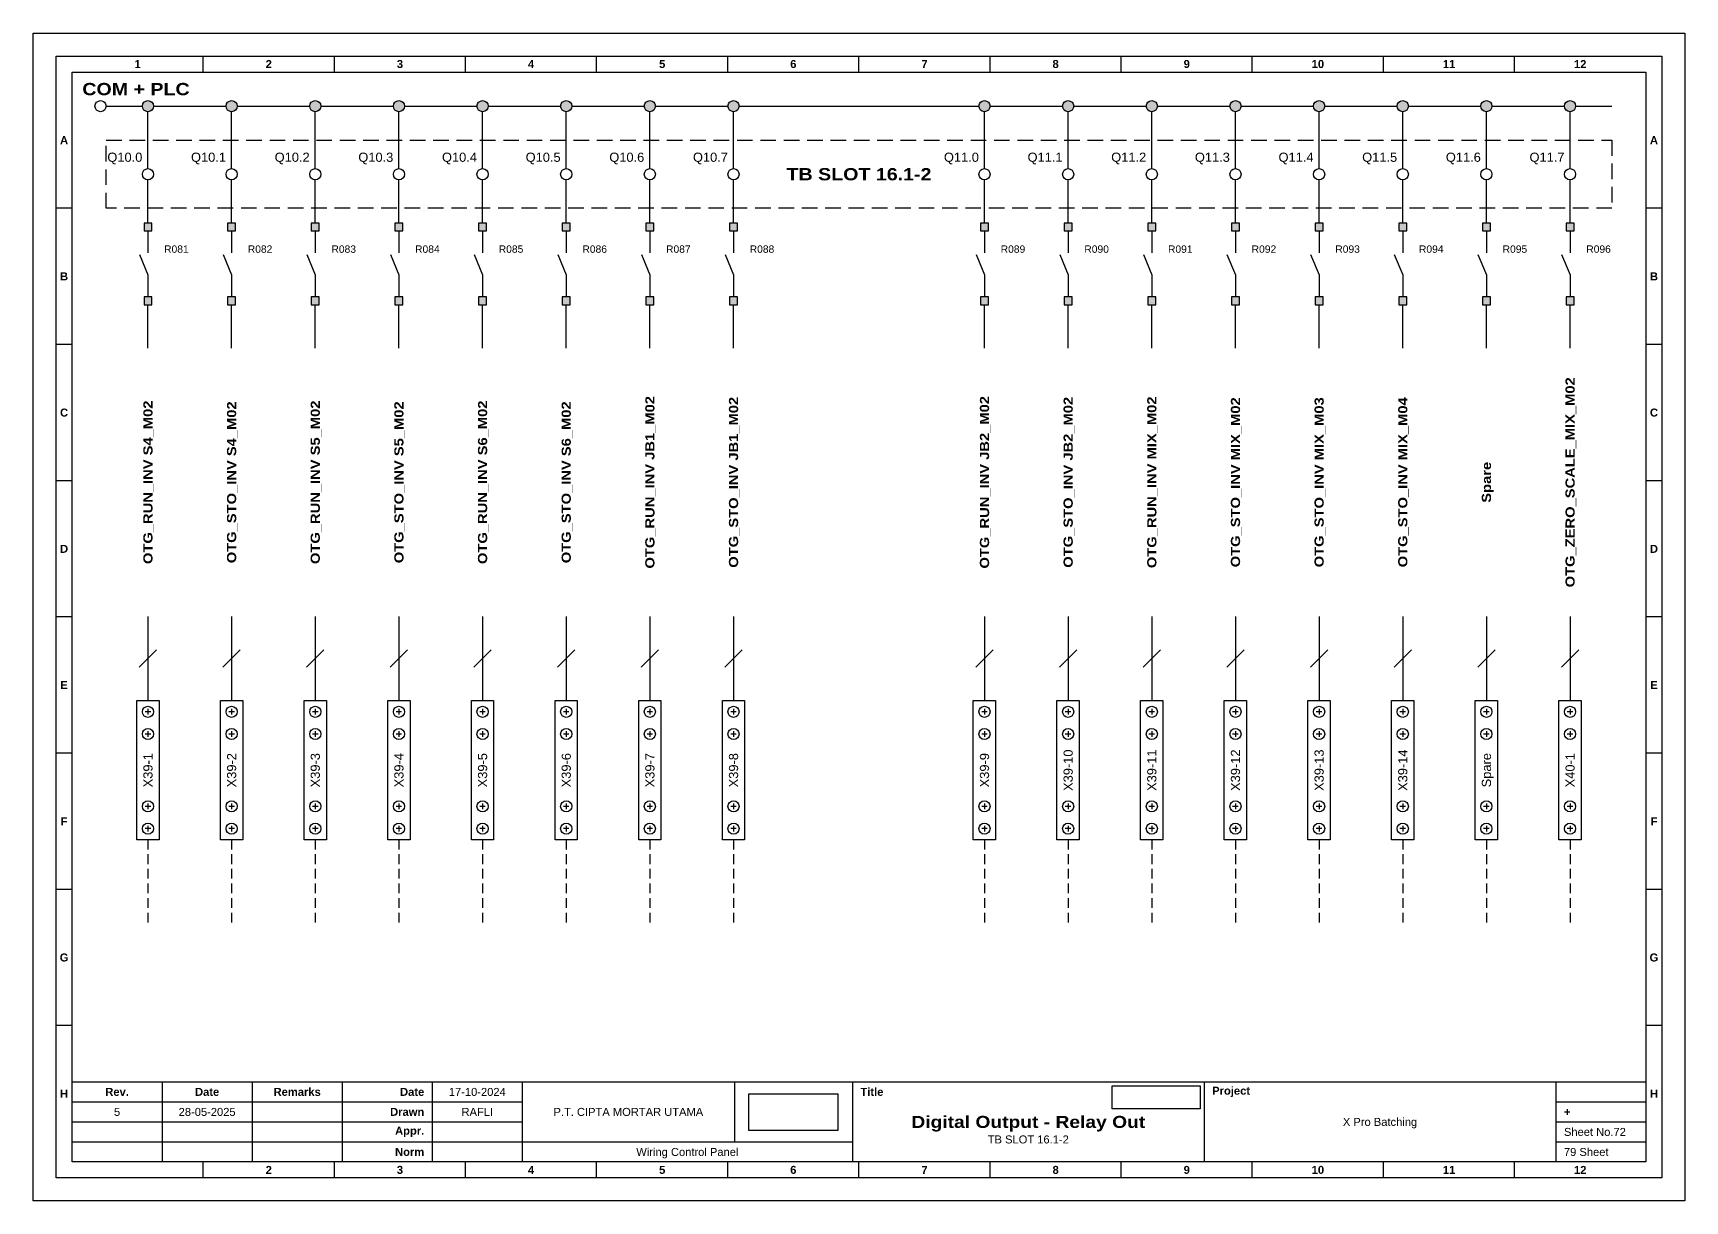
# Model space of a CAD drawing. Header units: millimetres. Extents: x 1512 to 2711, y 1342 to 1994.
# Drawn here: x 2131.7 to 2401.1, y 1572.7 to 1763.1 of the extents above; entities that cross this region are included whole.
import ezdxf
from ezdxf.enums import TextEntityAlignment as Align

# ---------------------------------------------------------------- set-up
doc = ezdxf.new("R2010")
doc.units = ezdxf.units.MM
doc.linetypes.add('HIDDEN', pattern=[9.525, 6.35, -3.175])
doc.styles.add('Bold', font='ariblk.ttf', dxfattribs={"height": 25.4})
doc.styles.get("Standard").update_dxf_attribs({"font": 'arial.ttf'})
picture_1 = doc.add_image_def('image1.png', size_in_pixel=(2048, 847))
picture_2 = doc.add_image_def('image2.png', size_in_pixel=(2092, 542))

# ---------------------------------------------------------------- blocks, each defined once
blk = doc.blocks.new('KOP MU PROJECT')
at = {"color": 6, "ltscale": 50}
for p, q in [((27.74, 184.05), (27.74, 186.66)), ((49.13, 184.05), (49.13, 186.66)), ((70.51, 184.05), (70.51, 186.66)), ((91.89, 184.05), (91.89, 186.66)), ((113.27, 184.05), (113.27, 186.66)), ((134.66, 184.05), (134.66, 186.66)), ((156.04, 184.05), (156.04, 186.66)), ((177.42, 184.05), (177.42, 186.66)), ((198.8, 184.05), (198.8, 186.66)), ((220.19, 184.05), (220.19, 186.66)), ((241.57, 184.05), (241.57, 186.66)), ((6.36, 161.84), (3.75, 161.84)), ((265.59, 161.84), (262.98, 161.84)), ((6.36, 139.63), (3.75, 139.63)), ((265.59, 139.63), (262.98, 139.63)), ((6.36, 117.42), (3.75, 117.42)), ((265.59, 117.42), (262.98, 117.42)), ((6.36, 95.22), (3.75, 95.22)), ((265.59, 95.22), (262.98, 95.22)), ((6.36, 73.01), (3.75, 73.01)), ((265.59, 73.01), (262.98, 73.01)), ((6.36, 50.8), (3.75, 50.8)), ((265.59, 50.8), (262.98, 50.8)), ((6.36, 28.59), (3.75, 28.59)), ((265.59, 28.59), (262.98, 28.59)), ((27.74, 3.75), (27.74, 6.36)), ((49.13, 3.75), (49.13, 6.36)), ((70.51, 3.75), (70.51, 6.36)), ((91.89, 3.75), (91.89, 6.36)), ((113.27, 3.75), (113.27, 6.36)), ((134.66, 3.75), (134.66, 6.36)), ((156.04, 3.75), (156.04, 6.36)), ((177.42, 3.75), (177.42, 6.36)), ((198.8, 3.75), (198.8, 6.36)), ((220.19, 3.75), (220.19, 6.36)), ((241.57, 3.75), (241.57, 6.36))]:
    blk.add_line(p, q, dxfattribs=at)
at = {"ltscale": 50}
for p, q in [((6.36, 19.41), (262.98, 19.41)), ((21.04, 19.41), (21.04, 6.36)), ((35.72, 19.41), (35.72, 6.36)), ((50.41, 19.41), (50.41, 6.36)), ((65.09, 19.41), (65.09, 6.36)), ((79.77, 19.41), (79.77, 6.36)), ((114.35, 19.41), (114.35, 9.62)), ((133.6, 19.41), (133.6, 6.36)), ((190.95, 19.41), (190.95, 6.36)), ((248.3, 19.41), (248.3, 6.36)), ((6.36, 16.15), (79.77, 16.15)), ((248.3, 16.15), (262.98, 16.15)), ((6.36, 12.89), (79.77, 12.89)), ((248.3, 12.89), (262.98, 12.89)), ((6.36, 9.62), (133.6, 9.62)), ((248.3, 9.62), (262.98, 9.62))]:
    blk.add_line(p, q, dxfattribs=at)
at = {"color": 1, "ltscale": 50}
blk.add_lwpolyline([(269.34, 0), (0, 0), (0, 190.41), (269.34, 190.41)], close=True, dxfattribs=at)
at = {"color": 6, "ltscale": 50}
for points in [[(265.59, 3.75), (3.75, 3.75), (3.75, 186.66), (265.59, 186.66)], [(262.98, 6.36), (6.36, 6.36), (6.36, 184.05), (262.98, 184.05)]]:
    blk.add_lwpolyline(points, close=True, dxfattribs=at)
at = {"ltscale": 50, "char_height": 1.305, "attachment_point": 4}
for s, width, heights, insert in [('\\pxqc;{\\fArial|b1|i0|c0|p34;1}', 21.3825, [2.51], (6.36, 185.36)), ('\\pxqc;{\\fArial|b1|i0|c0|p34;2}', 21.3825, [2.51], (27.74, 185.36)), ('\\pxqc;{\\fArial|b1|i0|c0|p34;3}', 21.3825, [2.51], (49.13, 185.36)), ('\\pxqc;{\\fArial|b1|i0|c0|p34;4}', 21.3825, [2.51], (70.51, 185.36)), ('\\pxqc;{\\fArial|b1|i0|c0|p34;5}', 21.3825, [2.51], (91.89, 185.36)), ('\\pxqc;{\\fArial|b1|i0|c0|p34;6}', 21.3825, [2.51], (113.27, 185.36)), ('\\pxqc;{\\fArial|b1|i0|c0|p34;7}', 21.3825, [2.51], (134.66, 185.36)), ('\\pxqc;{\\fArial|b1|i0|c0|p34;8}', 21.3825, [2.51], (156.04, 185.36)), ('\\pxqc;{\\fArial|b1|i0|c0|p34;9}', 21.3825, [2.51], (177.42, 185.36)), ('\\pxqc;{\\fArial|b1|i0|c0|p34;10}', 21.3825, [2.51], (198.8, 185.36)), ('\\pxqc;{\\fArial|b1|i0|c0|p34;11}', 21.3825, [2.51], (220.19, 185.36)), ('\\pxqc;{\\fArial|b1|i0|c0|p34;12}', 21.3825, [2.51], (241.57, 185.36)), ('\\pxqc;{\\fArial|b1|i0|c0|p34;A}', 2.61, [2.51], (3.75, 172.95)), ('\\pxqc;{\\fArial|b1|i0|c0|p34;A}', 2.61, [2.51], (262.98, 172.95)), ('\\pxqc;{\\fArial|b1|i0|c0|p34;B}', 2.61, [2.51], (3.75, 150.74)), ('\\pxqc;{\\fArial|b1|i0|c0|p34;B}', 2.61, [2.51], (262.98, 150.74)), ('\\pxqc;{\\fArial|b1|i0|c0|p34;C}', 2.61, [2.51], (3.75, 128.53)), ('\\pxqc;{\\fArial|b1|i0|c0|p34;C}', 2.61, [2.51], (262.98, 128.53)), ('\\pxqc;{\\fArial|b1|i0|c0|p34;D}', 2.61, [2.51], (3.75, 106.32)), ('\\pxqc;{\\fArial|b1|i0|c0|p34;D}', 2.61, [2.51], (262.98, 106.32)), ('\\pxqc;{\\fArial|b1|i0|c0|p34;E}', 2.61, [2.51], (3.75, 84.11)), ('\\pxqc;{\\fArial|b1|i0|c0|p34;E}', 2.61, [2.51], (262.98, 84.11)), ('\\pxqc;{\\fArial|b1|i0|c0|p34;F}', 2.61, [2.51], (3.75, 61.9)), ('\\pxqc;{\\fArial|b1|i0|c0|p34;F}', 2.61, [2.51], (262.98, 61.9)), ('\\pxqc;{\\fArial|b1|i0|c0|p34;G}', 2.61, [2.51], (3.75, 39.69)), ('\\pxqc;{\\fArial|b1|i0|c0|p34;G}', 2.61, [2.51], (262.98, 39.69)), ('\\pxqc;{\\fArial|b1|i0|c0|p34;H}', 2.61, [2.51], (3.75, 17.47)), ('\\pxqc;{\\fArial|b1|i0|c0|p34;Rev.}', 14.6811, [2.88], (6.36, 17.78)), ('\\pxqc;{\\fArial|b1|i0|c0|p34;Date}', 14.6811, [2.88], (21.04, 17.78)), ('\\pxqc;{\\fArial|b1|i0|c0|p34;Remarks}', 14.6811, [2.88], (35.72, 17.78)), ('\\pxqr;{\\fArial|b1|i0|c0|p34;Date}', 13.3761, [2.88], (50.41, 17.78)), ('\\pxql;{\\fArial|b1|i0|c0|p34;Title}', 50.2419, [2.88], (134.9, 17.78)), ('\\pxql;{\\fArial|b1|i0|c0|p34;Project}', 50.2419, [2.88], (192.25, 17.78)), ('\\pxqc;{\\fArial|b1|i0|c0|p34;H}', 2.61, [2.51], (262.98, 17.47)), ('\\pxqr;{\\fArial|b1|i0|c0|p34;Drawn}', 13.3761, [2.88], (50.41, 14.52)), ('\\pxql;{\\fArial|b1|i0|c0|p34;+}', 14.6811, [2.88], (249.61, 14.52)), ('\\pxqr;{\\fArial|b1|i0|c0|p34;Appr.}', 13.3761, [2.88], (50.41, 11.26)), ('\\pxqr;{\\fArial|b1|i0|c0|p34;Norm}', 13.3761, [2.88], (50.41, 7.99)), ('\\pxqc;{\\fArial|b1|i0|c0|p34;2}', 21.3825, [2.51], (27.74, 5.06)), ('\\pxqc;{\\fArial|b1|i0|c0|p34;3}', 21.3825, [2.51], (49.13, 5.06)), ('\\pxqc;{\\fArial|b1|i0|c0|p34;4}', 21.3825, [2.51], (70.51, 5.06)), ('\\pxqc;{\\fArial|b1|i0|c0|p34;5}', 21.3825, [2.51], (91.89, 5.06)), ('\\pxqc;{\\fArial|b1|i0|c0|p34;6}', 21.3825, [2.51], (113.27, 5.06)), ('\\pxqc;{\\fArial|b1|i0|c0|p34;7}', 21.3825, [2.51], (134.66, 5.06)), ('\\pxqc;{\\fArial|b1|i0|c0|p34;8}', 21.3825, [2.51], (156.04, 5.06)), ('\\pxqc;{\\fArial|b1|i0|c0|p34;9}', 21.3825, [2.51], (177.42, 5.06)), ('\\pxqc;{\\fArial|b1|i0|c0|p34;10}', 21.3825, [2.51], (198.8, 5.06)), ('\\pxqc;{\\fArial|b1|i0|c0|p34;11}', 21.3825, [2.51], (220.19, 5.06)), ('\\pxqc;{\\fArial|b1|i0|c0|p34;12}', 21.3825, [2.51], (241.57, 5.06))]:
    blk.add_mtext_dynamic_manual_height_columns(s, width=width, gutter_width=0.0326, heights=heights, dxfattribs=dict(at, insert=insert))
at = {"ltscale": 50}
for tag, p in [('DATECREATED', (72.43, 17.78)), ('REV', (13.7, 14.52)), ('REVDATE', (28.38, 14.52)), ('REMARKS', (43.06, 14.52)), ('DRAWN', (72.43, 14.52)), ('COMPANY', (97.06, 14.52)), ('PROJECT', (219.62, 12.89)), ('APPR', (72.43, 11.26)), ('NORM', (72.43, 7.99)), ('DRAWINGCATEGORY', (106.68, 7.99)), ('DESCRIPTION', (162.27, 10.03))]:
    blk.add_attdef(tag, text='', height=1.3, dxfattribs=at).set_placement(p, align=Align.MIDDLE_CENTER)
at = {"ltscale": 50, "style": 'Bold'}
blk.add_attdef('TITLE', text='', height=1.96, dxfattribs=at).set_placement((162.27, 12.89), align=Align.MIDDLE_CENTER)
at = {"ltscale": 50}
for tag, p in [('SHEETNUMBER', (249.61, 11.26)), ('TOTALSHEET', (249.61, 7.99))]:
    blk.add_attdef(tag, text='', height=1.3, dxfattribs=at).set_placement(p, align=Align.MIDDLE_LEFT)
image = blk.add_image(picture_1, insert=(116.72, 11.48), size_in_units=(14.5, 6), dxfattribs=at)
image.dxf.flags = 15
image = blk.add_image(picture_2, insert=(175.94, 15.04), size_in_units=(14.36, 3.72), dxfattribs=at)
image.dxf.flags = 15

msp = doc.modelspace()

# ---------------------------------------------------------------- hatches: boundary and pattern name
at = {"true_color": 0x105689}
h = msp.add_hatch(color=146, dxfattribs=at)
h.dxf.hatch_style = 1
h.paths.add_polyline_path([(2383.22, 1751.15, 1), (2381.41, 1751.15, 1)])
h.paths.add_polyline_path([(2369.58, 1751.15, 1), (2367.77, 1751.15, 1)])
h.paths.add_polyline_path([(2355.94, 1751.15, 1), (2354.13, 1751.15, 1)])
h.paths.add_polyline_path([(2342.3, 1751.15, 1), (2340.49, 1751.15, 1)])
h.paths.add_polyline_path([(2328.66, 1751.15, 1), (2326.85, 1751.15, 1)])
h.paths.add_polyline_path([(2315.02, 1751.15, 1), (2313.21, 1751.15, 1)])
h.paths.add_polyline_path([(2301.38, 1751.15, 1), (2299.57, 1751.15, 1)])
h.paths.add_polyline_path([(2287.74, 1751.15, 1), (2285.93, 1751.15, 1)])
h.paths.add_polyline_path([(2246.83, 1751.15, 1), (2245.01, 1751.15, 1)])
h.paths.add_polyline_path([(2233.19, 1751.15, 1), (2231.37, 1751.15, 1)])
h.paths.add_polyline_path([(2219.55, 1751.15, 1), (2217.73, 1751.15, 1)])
h.paths.add_polyline_path([(2205.91, 1751.15, 1), (2204.09, 1751.15, 1)])
h.paths.add_polyline_path([(2192.27, 1751.15, 1), (2190.45, 1751.15, 1)])
h.paths.add_polyline_path([(2178.63, 1751.15, 1), (2176.81, 1751.15, 1)])
h.paths.add_polyline_path([(2164.99, 1751.15, 1), (2163.17, 1751.15, 1)])
h.paths.add_polyline_path([(2151.35, 1751.15, 1), (2149.53, 1751.15, 1)])
h = msp.add_hatch(color=256)
h.dxf.hatch_style = 1
h.paths.add_polyline_path([(2149.8, 1732.09), (2149.8, 1730.81), (2151.08, 1730.81), (2151.08, 1732.09)])
h.paths.add_polyline_path([(2149.8, 1718.76), (2151.08, 1718.76), (2151.08, 1720.04), (2149.8, 1720.04)])
h = msp.add_hatch(color=256)
h.dxf.hatch_style = 1
h.paths.add_polyline_path([(2163.44, 1732.09), (2163.44, 1730.81), (2164.72, 1730.81), (2164.72, 1732.09)])
h.paths.add_polyline_path([(2163.44, 1718.76), (2164.72, 1718.76), (2164.72, 1720.04), (2163.44, 1720.04)])
h = msp.add_hatch(color=256)
h.dxf.hatch_style = 1
h.paths.add_polyline_path([(2177.08, 1732.09), (2177.08, 1730.81), (2178.36, 1730.81), (2178.36, 1732.09)])
h.paths.add_polyline_path([(2177.08, 1718.76), (2178.36, 1718.76), (2178.36, 1720.04), (2177.08, 1720.04)])
h = msp.add_hatch(color=256)
h.dxf.hatch_style = 1
h.paths.add_polyline_path([(2190.72, 1732.09), (2190.72, 1730.81), (2192, 1730.81), (2192, 1732.09)])
h.paths.add_polyline_path([(2190.72, 1718.76), (2192, 1718.76), (2192, 1720.04), (2190.72, 1720.04)])
h = msp.add_hatch(color=256)
h.dxf.hatch_style = 1
h.paths.add_polyline_path([(2204.36, 1732.09), (2204.36, 1730.81), (2205.64, 1730.81), (2205.64, 1732.09)])
h.paths.add_polyline_path([(2204.36, 1718.76), (2205.64, 1718.76), (2205.64, 1720.04), (2204.36, 1720.04)])
h = msp.add_hatch(color=256)
h.dxf.hatch_style = 1
h.paths.add_polyline_path([(2218, 1732.09), (2218, 1730.81), (2219.28, 1730.81), (2219.28, 1732.09)])
h.paths.add_polyline_path([(2218, 1718.76), (2219.28, 1718.76), (2219.28, 1720.04), (2218, 1720.04)])
h = msp.add_hatch(color=256)
h.dxf.hatch_style = 1
h.paths.add_polyline_path([(2231.64, 1732.09), (2231.64, 1730.81), (2232.92, 1730.81), (2232.92, 1732.09)])
h.paths.add_polyline_path([(2231.64, 1718.76), (2232.92, 1718.76), (2232.92, 1720.04), (2231.64, 1720.04)])
h = msp.add_hatch(color=256)
h.dxf.hatch_style = 1
h.paths.add_polyline_path([(2245.28, 1732.09), (2245.28, 1730.81), (2246.56, 1730.81), (2246.56, 1732.09)])
h.paths.add_polyline_path([(2245.28, 1718.76), (2246.56, 1718.76), (2246.56, 1720.04), (2245.28, 1720.04)])
h = msp.add_hatch(color=256)
h.dxf.hatch_style = 1
h.paths.add_polyline_path([(2286.2, 1732.09), (2286.2, 1730.81), (2287.48, 1730.81), (2287.48, 1732.09)])
h.paths.add_polyline_path([(2286.2, 1718.76), (2287.48, 1718.76), (2287.48, 1720.04), (2286.2, 1720.04)])
h = msp.add_hatch(color=256)
h.dxf.hatch_style = 1
h.paths.add_polyline_path([(2299.84, 1732.09), (2299.84, 1730.81), (2301.12, 1730.81), (2301.12, 1732.09)])
h.paths.add_polyline_path([(2299.84, 1718.76), (2301.12, 1718.76), (2301.12, 1720.04), (2299.84, 1720.04)])
h = msp.add_hatch(color=256)
h.dxf.hatch_style = 1
h.paths.add_polyline_path([(2313.48, 1732.09), (2313.48, 1730.81), (2314.76, 1730.81), (2314.76, 1732.09)])
h.paths.add_polyline_path([(2313.48, 1718.76), (2314.76, 1718.76), (2314.76, 1720.04), (2313.48, 1720.04)])
h = msp.add_hatch(color=256)
h.dxf.hatch_style = 1
h.paths.add_polyline_path([(2327.12, 1732.09), (2327.12, 1730.81), (2328.4, 1730.81), (2328.4, 1732.09)])
h.paths.add_polyline_path([(2327.12, 1718.76), (2328.4, 1718.76), (2328.4, 1720.04), (2327.12, 1720.04)])
h = msp.add_hatch(color=256)
h.dxf.hatch_style = 1
h.paths.add_polyline_path([(2340.76, 1732.09), (2340.76, 1730.81), (2342.04, 1730.81), (2342.04, 1732.09)])
h.paths.add_polyline_path([(2340.76, 1718.76), (2342.04, 1718.76), (2342.04, 1720.04), (2340.76, 1720.04)])
h = msp.add_hatch(color=256)
h.dxf.hatch_style = 1
h.paths.add_polyline_path([(2354.4, 1732.09), (2354.4, 1730.81), (2355.68, 1730.81), (2355.68, 1732.09)])
h.paths.add_polyline_path([(2354.4, 1718.76), (2355.68, 1718.76), (2355.68, 1720.04), (2354.4, 1720.04)])
h = msp.add_hatch(color=256)
h.dxf.hatch_style = 1
h.paths.add_polyline_path([(2368.04, 1732.09), (2368.04, 1730.81), (2369.32, 1730.81), (2369.32, 1732.09)])
h.paths.add_polyline_path([(2368.04, 1718.76), (2369.32, 1718.76), (2369.32, 1720.04), (2368.04, 1720.04)])
h = msp.add_hatch(color=256)
h.dxf.hatch_style = 1
h.paths.add_polyline_path([(2381.68, 1732.09), (2381.68, 1730.81), (2382.96, 1730.81), (2382.96, 1732.09)])
h.paths.add_polyline_path([(2381.68, 1718.76), (2382.96, 1718.76), (2382.96, 1720.04), (2381.68, 1720.04)])

# ---------------------------------------------------------------- linework, layer by layer
at = {"color": 146, "true_color": 0x105689}
for p, q in [((2143.62, 1751.15), (2149.53, 1751.15)), ((2151.35, 1751.15), (2163.17, 1751.15)), ((2164.99, 1751.15), (2176.81, 1751.15)), ((2178.63, 1751.15), (2190.45, 1751.15)), ((2192.27, 1751.15), (2204.09, 1751.15)), ((2205.91, 1751.15), (2217.73, 1751.15)), ((2219.55, 1751.15), (2231.37, 1751.15)), ((2233.19, 1751.15), (2245.01, 1751.15)), ((2246.83, 1751.15), (2285.93, 1751.15)), ((2287.74, 1751.15), (2299.57, 1751.15)), ((2301.38, 1751.15), (2313.21, 1751.15)), ((2315.02, 1751.15), (2326.85, 1751.15)), ((2328.66, 1751.15), (2340.49, 1751.15)), ((2342.3, 1751.15), (2354.13, 1751.15)), ((2355.94, 1751.15), (2367.77, 1751.15)), ((2369.58, 1751.15), (2381.41, 1751.15)), ((2383.22, 1751.15), (2389.14, 1751.15)), ((2150.44, 1740.95), (2150.44, 1750.24)), ((2164.08, 1740.95), (2164.08, 1750.24)), ((2177.72, 1740.95), (2177.72, 1750.24)), ((2191.36, 1740.95), (2191.36, 1750.24)), ((2205, 1740.95), (2205, 1750.24)), ((2218.64, 1740.95), (2218.64, 1750.24)), ((2232.28, 1740.95), (2232.28, 1750.24)), ((2245.92, 1740.95), (2245.92, 1750.24)), ((2286.84, 1740.95), (2286.84, 1750.24)), ((2300.48, 1740.95), (2300.48, 1750.24)), ((2314.12, 1740.95), (2314.12, 1750.24)), ((2327.76, 1740.95), (2327.76, 1750.24)), ((2341.4, 1740.95), (2341.4, 1750.24)), ((2355.04, 1740.95), (2355.04, 1750.24)), ((2368.68, 1740.95), (2368.68, 1750.24)), ((2382.32, 1740.95), (2382.32, 1750.24)), ((2150.44, 1732.09), (2150.44, 1739.14)), ((2164.08, 1732.09), (2164.08, 1739.14)), ((2177.72, 1732.09), (2177.72, 1739.14)), ((2191.36, 1732.09), (2191.36, 1739.14)), ((2205, 1732.09), (2205, 1739.14)), ((2218.64, 1732.09), (2218.64, 1739.14)), ((2232.28, 1732.09), (2232.28, 1739.14)), ((2245.92, 1732.09), (2245.92, 1739.14)), ((2286.84, 1732.09), (2286.84, 1739.14)), ((2300.48, 1732.09), (2300.48, 1739.14)), ((2314.12, 1732.09), (2314.12, 1739.14)), ((2327.76, 1732.09), (2327.76, 1739.14)), ((2341.4, 1732.09), (2341.4, 1739.14)), ((2355.04, 1732.09), (2355.04, 1739.14)), ((2368.68, 1732.09), (2368.68, 1739.14)), ((2382.32, 1732.09), (2382.32, 1739.14)), ((2150.44, 1711.7), (2150.44, 1718.76)), ((2164.08, 1711.7), (2164.08, 1718.76)), ((2177.72, 1711.7), (2177.72, 1718.76)), ((2191.36, 1711.7), (2191.36, 1718.76)), ((2205, 1711.7), (2205, 1718.76)), ((2218.64, 1711.7), (2218.64, 1718.76)), ((2232.28, 1711.7), (2232.28, 1718.76)), ((2245.92, 1711.7), (2245.92, 1718.76)), ((2286.84, 1711.7), (2286.84, 1718.76)), ((2300.48, 1711.7), (2300.48, 1718.76)), ((2314.12, 1711.7), (2314.12, 1718.76)), ((2327.76, 1711.7), (2327.76, 1718.76)), ((2341.4, 1711.7), (2341.4, 1718.76)), ((2355.04, 1711.7), (2355.04, 1718.76)), ((2368.68, 1711.7), (2368.68, 1718.76)), ((2382.32, 1711.7), (2382.32, 1718.76)), ((2150.44, 1667.94), (2150.44, 1654.22)), ((2164.08, 1667.94), (2164.08, 1654.22)), ((2177.72, 1667.94), (2177.72, 1654.22)), ((2191.36, 1667.94), (2191.36, 1654.22)), ((2205, 1667.94), (2205, 1654.22)), ((2218.64, 1667.94), (2218.64, 1654.22)), ((2232.28, 1667.94), (2232.28, 1654.22)), ((2245.92, 1667.94), (2245.92, 1654.22)), ((2286.84, 1667.94), (2286.84, 1654.22)), ((2300.48, 1667.94), (2300.48, 1654.22)), ((2314.12, 1667.94), (2314.12, 1654.22)), ((2327.76, 1667.94), (2327.76, 1654.22)), ((2341.4, 1667.94), (2341.4, 1654.22)), ((2355.04, 1667.94), (2355.04, 1654.22)), ((2368.68, 1667.94), (2368.68, 1654.22)), ((2382.32, 1667.94), (2382.32, 1654.22)), ((2149.03, 1659.66), (2151.85, 1662.49)), ((2162.67, 1659.66), (2165.49, 1662.49)), ((2176.31, 1659.66), (2179.13, 1662.49)), ((2189.95, 1659.66), (2192.77, 1662.49)), ((2203.59, 1659.66), (2206.41, 1662.49)), ((2217.23, 1659.66), (2220.05, 1662.49)), ((2230.86, 1659.66), (2233.69, 1662.49)), ((2244.5, 1659.66), (2247.33, 1662.49)), ((2285.42, 1659.66), (2288.25, 1662.49)), ((2299.06, 1659.66), (2301.89, 1662.49)), ((2312.7, 1659.66), (2315.53, 1662.49)), ((2326.34, 1659.66), (2329.17, 1662.49)), ((2339.98, 1659.66), (2342.81, 1662.49)), ((2353.62, 1659.66), (2356.45, 1662.49)), ((2367.26, 1659.66), (2370.09, 1662.49)), ((2380.9, 1659.66), (2383.73, 1662.49))]:
    msp.add_line(p, q, dxfattribs=at)
at = {"ltscale": 50}
for p, q in [((2150.44, 1730.81), (2150.44, 1727.22)), ((2164.08, 1730.81), (2164.08, 1727.22)), ((2177.72, 1730.81), (2177.72, 1727.22)), ((2191.36, 1730.81), (2191.36, 1727.22)), ((2205, 1730.81), (2205, 1727.22)), ((2218.64, 1730.81), (2218.64, 1727.22)), ((2232.28, 1730.81), (2232.28, 1727.22)), ((2245.92, 1730.81), (2245.92, 1727.22)), ((2286.84, 1730.81), (2286.84, 1727.22)), ((2300.48, 1730.81), (2300.48, 1727.22)), ((2314.12, 1730.81), (2314.12, 1727.22)), ((2327.76, 1730.81), (2327.76, 1727.22)), ((2341.4, 1730.81), (2341.4, 1727.22)), ((2355.04, 1730.81), (2355.04, 1727.22)), ((2368.68, 1730.81), (2368.68, 1727.22)), ((2382.32, 1730.81), (2382.32, 1727.22)), ((2149.07, 1726.94), (2150.44, 1723.63)), ((2162.71, 1726.94), (2164.08, 1723.63)), ((2176.35, 1726.94), (2177.72, 1723.63)), ((2189.99, 1726.94), (2191.36, 1723.63)), ((2203.63, 1726.94), (2205, 1723.63)), ((2217.27, 1726.94), (2218.64, 1723.63)), ((2230.91, 1726.94), (2232.28, 1723.63)), ((2244.55, 1726.94), (2245.92, 1723.63)), ((2285.46, 1726.94), (2286.84, 1723.63)), ((2299.1, 1726.94), (2300.48, 1723.63)), ((2312.74, 1726.94), (2314.12, 1723.63)), ((2326.38, 1726.94), (2327.76, 1723.63)), ((2340.02, 1726.94), (2341.4, 1723.63)), ((2353.66, 1726.94), (2355.04, 1723.63)), ((2367.3, 1726.94), (2368.68, 1723.63)), ((2380.94, 1726.94), (2382.32, 1723.63)), ((2150.44, 1723.63), (2150.44, 1720.04)), ((2164.08, 1723.63), (2164.08, 1720.04)), ((2177.72, 1723.63), (2177.72, 1720.04)), ((2191.36, 1723.63), (2191.36, 1720.04)), ((2205, 1723.63), (2205, 1720.04)), ((2218.64, 1723.63), (2218.64, 1720.04)), ((2232.28, 1723.63), (2232.28, 1720.04)), ((2245.92, 1723.63), (2245.92, 1720.04)), ((2286.84, 1723.63), (2286.84, 1720.04)), ((2300.48, 1723.63), (2300.48, 1720.04)), ((2314.12, 1723.63), (2314.12, 1720.04)), ((2327.76, 1723.63), (2327.76, 1720.04)), ((2341.4, 1723.63), (2341.4, 1720.04)), ((2355.04, 1723.63), (2355.04, 1720.04)), ((2368.68, 1723.63), (2368.68, 1720.04)), ((2382.32, 1723.63), (2382.32, 1720.04))]:
    msp.add_line(p, q, dxfattribs=at)
at = {"color": 6}
for p, q in [((2150.89, 1652.4), (2149.99, 1652.4)), ((2150.44, 1652.86), (2150.44, 1651.95)), ((2164.53, 1652.4), (2163.63, 1652.4)), ((2164.08, 1652.86), (2164.08, 1651.95)), ((2178.17, 1652.4), (2177.27, 1652.4)), ((2177.72, 1652.86), (2177.72, 1651.95)), ((2191.81, 1652.4), (2190.91, 1652.4)), ((2191.36, 1652.86), (2191.36, 1651.95)), ((2205.45, 1652.4), (2204.55, 1652.4)), ((2205, 1652.86), (2205, 1651.95)), ((2219.09, 1652.4), (2218.19, 1652.4)), ((2218.64, 1652.86), (2218.64, 1651.95)), ((2232.73, 1652.4), (2231.83, 1652.4)), ((2232.28, 1652.86), (2232.28, 1651.95)), ((2246.37, 1652.4), (2245.47, 1652.4)), ((2245.92, 1652.86), (2245.92, 1651.95)), ((2287.29, 1652.4), (2286.38, 1652.4)), ((2286.84, 1652.86), (2286.84, 1651.95)), ((2300.93, 1652.4), (2300.02, 1652.4)), ((2300.48, 1652.86), (2300.48, 1651.95)), ((2314.57, 1652.4), (2313.66, 1652.4)), ((2314.12, 1652.86), (2314.12, 1651.95)), ((2328.21, 1652.4), (2327.3, 1652.4)), ((2327.76, 1652.86), (2327.76, 1651.95)), ((2341.85, 1652.4), (2340.94, 1652.4)), ((2341.4, 1652.86), (2341.4, 1651.95)), ((2355.49, 1652.4), (2354.58, 1652.4)), ((2355.04, 1652.86), (2355.04, 1651.95)), ((2369.13, 1652.4), (2368.22, 1652.4)), ((2368.68, 1652.86), (2368.68, 1651.95)), ((2382.77, 1652.4), (2381.86, 1652.4)), ((2382.32, 1652.86), (2382.32, 1651.95)), ((2150.89, 1648.78), (2149.99, 1648.78)), ((2150.44, 1649.23), (2150.44, 1648.32)), ((2164.53, 1648.78), (2163.63, 1648.78)), ((2164.08, 1649.23), (2164.08, 1648.32)), ((2178.17, 1648.78), (2177.27, 1648.78)), ((2177.72, 1649.23), (2177.72, 1648.32)), ((2191.81, 1648.78), (2190.91, 1648.78)), ((2191.36, 1649.23), (2191.36, 1648.32)), ((2205.45, 1648.78), (2204.55, 1648.78)), ((2205, 1649.23), (2205, 1648.32)), ((2219.09, 1648.78), (2218.19, 1648.78)), ((2218.64, 1649.23), (2218.64, 1648.32)), ((2232.73, 1648.78), (2231.83, 1648.78)), ((2232.28, 1649.23), (2232.28, 1648.32)), ((2246.37, 1648.78), (2245.47, 1648.78)), ((2245.92, 1649.23), (2245.92, 1648.32)), ((2287.29, 1648.78), (2286.38, 1648.78)), ((2286.84, 1649.23), (2286.84, 1648.32)), ((2300.93, 1648.78), (2300.02, 1648.78)), ((2300.48, 1649.23), (2300.48, 1648.32)), ((2314.57, 1648.78), (2313.66, 1648.78)), ((2314.12, 1649.23), (2314.12, 1648.32)), ((2328.21, 1648.78), (2327.3, 1648.78)), ((2327.76, 1649.23), (2327.76, 1648.32)), ((2341.85, 1648.78), (2340.94, 1648.78)), ((2341.4, 1649.23), (2341.4, 1648.32)), ((2355.49, 1648.78), (2354.58, 1648.78)), ((2355.04, 1649.23), (2355.04, 1648.32)), ((2369.13, 1648.78), (2368.22, 1648.78)), ((2368.68, 1649.23), (2368.68, 1648.32)), ((2382.77, 1648.78), (2381.86, 1648.78)), ((2382.32, 1649.23), (2382.32, 1648.32)), ((2150.89, 1636.99), (2149.99, 1636.99)), ((2150.44, 1637.44), (2150.44, 1636.54)), ((2164.53, 1636.99), (2163.63, 1636.99)), ((2164.08, 1637.44), (2164.08, 1636.54)), ((2178.17, 1636.99), (2177.27, 1636.99)), ((2177.72, 1637.44), (2177.72, 1636.54)), ((2191.81, 1636.99), (2190.91, 1636.99)), ((2191.36, 1637.44), (2191.36, 1636.54)), ((2205.45, 1636.99), (2204.55, 1636.99)), ((2205, 1637.44), (2205, 1636.54)), ((2219.09, 1636.99), (2218.19, 1636.99)), ((2218.64, 1637.44), (2218.64, 1636.54)), ((2232.73, 1636.99), (2231.83, 1636.99)), ((2232.28, 1637.44), (2232.28, 1636.54)), ((2246.37, 1636.99), (2245.47, 1636.99)), ((2245.92, 1637.44), (2245.92, 1636.54)), ((2287.29, 1636.99), (2286.38, 1636.99)), ((2286.84, 1637.44), (2286.84, 1636.54)), ((2300.93, 1636.99), (2300.02, 1636.99)), ((2300.48, 1637.44), (2300.48, 1636.54)), ((2314.57, 1636.99), (2313.66, 1636.99)), ((2314.12, 1637.44), (2314.12, 1636.54)), ((2328.21, 1636.99), (2327.3, 1636.99)), ((2327.76, 1637.44), (2327.76, 1636.54)), ((2341.85, 1636.99), (2340.94, 1636.99)), ((2341.4, 1637.44), (2341.4, 1636.54)), ((2355.49, 1636.99), (2354.58, 1636.99)), ((2355.04, 1637.44), (2355.04, 1636.54)), ((2369.13, 1636.99), (2368.22, 1636.99)), ((2368.68, 1637.44), (2368.68, 1636.54)), ((2382.77, 1636.99), (2381.86, 1636.99)), ((2382.32, 1637.44), (2382.32, 1636.54)), ((2150.89, 1633.36), (2149.99, 1633.36)), ((2150.44, 1633.82), (2150.44, 1632.91)), ((2164.53, 1633.36), (2163.63, 1633.36)), ((2164.08, 1633.82), (2164.08, 1632.91)), ((2178.17, 1633.36), (2177.27, 1633.36)), ((2177.72, 1633.82), (2177.72, 1632.91)), ((2191.81, 1633.36), (2190.91, 1633.36)), ((2191.36, 1633.82), (2191.36, 1632.91)), ((2205.45, 1633.36), (2204.55, 1633.36)), ((2205, 1633.82), (2205, 1632.91)), ((2219.09, 1633.36), (2218.19, 1633.36)), ((2218.64, 1633.82), (2218.64, 1632.91)), ((2232.73, 1633.36), (2231.83, 1633.36)), ((2232.28, 1633.82), (2232.28, 1632.91)), ((2246.37, 1633.36), (2245.47, 1633.36)), ((2245.92, 1633.82), (2245.92, 1632.91)), ((2287.29, 1633.36), (2286.38, 1633.36)), ((2286.84, 1633.82), (2286.84, 1632.91)), ((2300.93, 1633.36), (2300.02, 1633.36)), ((2300.48, 1633.82), (2300.48, 1632.91)), ((2314.57, 1633.36), (2313.66, 1633.36)), ((2314.12, 1633.82), (2314.12, 1632.91)), ((2328.21, 1633.36), (2327.3, 1633.36)), ((2327.76, 1633.82), (2327.76, 1632.91)), ((2341.85, 1633.36), (2340.94, 1633.36)), ((2341.4, 1633.82), (2341.4, 1632.91)), ((2355.49, 1633.36), (2354.58, 1633.36)), ((2355.04, 1633.82), (2355.04, 1632.91)), ((2369.13, 1633.36), (2368.22, 1633.36)), ((2368.68, 1633.82), (2368.68, 1632.91)), ((2382.77, 1633.36), (2381.86, 1633.36)), ((2382.32, 1633.82), (2382.32, 1632.91))]:
    msp.add_line(p, q, dxfattribs=at)
at = {"color": 146, "linetype": 'HIDDEN', "ltscale": 0.25, "true_color": 0x105689}
for p, q in [((2150.44, 1631.55), (2150.44, 1617.83)), ((2164.08, 1631.55), (2164.08, 1617.83)), ((2177.72, 1631.55), (2177.72, 1617.83)), ((2191.36, 1631.55), (2191.36, 1617.83)), ((2205, 1631.55), (2205, 1617.83)), ((2218.64, 1631.55), (2218.64, 1617.83)), ((2232.28, 1631.55), (2232.28, 1617.83)), ((2245.92, 1631.55), (2245.92, 1617.83)), ((2286.84, 1631.55), (2286.84, 1617.83)), ((2300.48, 1631.55), (2300.48, 1617.83)), ((2314.12, 1631.55), (2314.12, 1617.83)), ((2327.76, 1631.55), (2327.76, 1617.83)), ((2341.4, 1631.55), (2341.4, 1617.83)), ((2355.04, 1631.55), (2355.04, 1617.83)), ((2368.68, 1631.55), (2368.68, 1617.83)), ((2382.32, 1631.55), (2382.32, 1617.83))]:
    msp.add_line(p, q, dxfattribs=at)
at = {"linetype": 'HIDDEN', "ltscale": 0.4}
msp.add_lwpolyline([(2143.62, 1745.6), (2389.14, 1745.6), (2389.14, 1734.49), (2143.62, 1734.49)], close=True, dxfattribs=at)
at = {"ltscale": 500}
for points in [[(2149.8, 1730.81), (2151.08, 1730.81), (2151.08, 1732.09), (2149.8, 1732.09)], [(2163.44, 1730.81), (2164.72, 1730.81), (2164.72, 1732.09), (2163.44, 1732.09)], [(2177.08, 1730.81), (2178.36, 1730.81), (2178.36, 1732.09), (2177.08, 1732.09)], [(2190.72, 1730.81), (2192, 1730.81), (2192, 1732.09), (2190.72, 1732.09)], [(2204.36, 1730.81), (2205.64, 1730.81), (2205.64, 1732.09), (2204.36, 1732.09)], [(2218, 1730.81), (2219.28, 1730.81), (2219.28, 1732.09), (2218, 1732.09)], [(2231.64, 1730.81), (2232.92, 1730.81), (2232.92, 1732.09), (2231.64, 1732.09)], [(2245.28, 1730.81), (2246.56, 1730.81), (2246.56, 1732.09), (2245.28, 1732.09)], [(2286.2, 1730.81), (2287.48, 1730.81), (2287.48, 1732.09), (2286.2, 1732.09)], [(2299.84, 1730.81), (2301.12, 1730.81), (2301.12, 1732.09), (2299.84, 1732.09)], [(2313.48, 1730.81), (2314.76, 1730.81), (2314.76, 1732.09), (2313.48, 1732.09)], [(2327.12, 1730.81), (2328.4, 1730.81), (2328.4, 1732.09), (2327.12, 1732.09)], [(2340.76, 1730.81), (2342.04, 1730.81), (2342.04, 1732.09), (2340.76, 1732.09)], [(2354.4, 1730.81), (2355.68, 1730.81), (2355.68, 1732.09), (2354.4, 1732.09)], [(2368.04, 1730.81), (2369.32, 1730.81), (2369.32, 1732.09), (2368.04, 1732.09)], [(2381.68, 1730.81), (2382.96, 1730.81), (2382.96, 1732.09), (2381.68, 1732.09)], [(2149.8, 1718.76), (2151.08, 1718.76), (2151.08, 1720.04), (2149.8, 1720.04)], [(2163.44, 1718.76), (2164.72, 1718.76), (2164.72, 1720.04), (2163.44, 1720.04)], [(2177.08, 1718.76), (2178.36, 1718.76), (2178.36, 1720.04), (2177.08, 1720.04)], [(2190.72, 1718.76), (2192, 1718.76), (2192, 1720.04), (2190.72, 1720.04)], [(2204.36, 1718.76), (2205.64, 1718.76), (2205.64, 1720.04), (2204.36, 1720.04)], [(2218, 1718.76), (2219.28, 1718.76), (2219.28, 1720.04), (2218, 1720.04)], [(2231.64, 1718.76), (2232.92, 1718.76), (2232.92, 1720.04), (2231.64, 1720.04)], [(2245.28, 1718.76), (2246.56, 1718.76), (2246.56, 1720.04), (2245.28, 1720.04)], [(2286.2, 1718.76), (2287.48, 1718.76), (2287.48, 1720.04), (2286.2, 1720.04)], [(2299.84, 1718.76), (2301.12, 1718.76), (2301.12, 1720.04), (2299.84, 1720.04)], [(2313.48, 1718.76), (2314.76, 1718.76), (2314.76, 1720.04), (2313.48, 1720.04)], [(2327.12, 1718.76), (2328.4, 1718.76), (2328.4, 1720.04), (2327.12, 1720.04)], [(2340.76, 1718.76), (2342.04, 1718.76), (2342.04, 1720.04), (2340.76, 1720.04)], [(2354.4, 1718.76), (2355.68, 1718.76), (2355.68, 1720.04), (2354.4, 1720.04)], [(2368.04, 1718.76), (2369.32, 1718.76), (2369.32, 1720.04), (2368.04, 1720.04)], [(2381.68, 1718.76), (2382.96, 1718.76), (2382.96, 1720.04), (2381.68, 1720.04)]]:
    msp.add_lwpolyline(points, close=True, dxfattribs=at)
at = {"color": 6}
for points in [[(2148.63, 1654.22), (2152.25, 1654.22), (2152.25, 1631.55), (2148.63, 1631.55)], [(2162.27, 1654.22), (2165.89, 1654.22), (2165.89, 1631.55), (2162.27, 1631.55)], [(2175.91, 1654.22), (2179.53, 1654.22), (2179.53, 1631.55), (2175.91, 1631.55)], [(2189.55, 1654.22), (2193.17, 1654.22), (2193.17, 1631.55), (2189.55, 1631.55)], [(2203.19, 1654.22), (2206.81, 1654.22), (2206.81, 1631.55), (2203.19, 1631.55)], [(2216.83, 1654.22), (2220.45, 1654.22), (2220.45, 1631.55), (2216.83, 1631.55)], [(2230.47, 1654.22), (2234.09, 1654.22), (2234.09, 1631.55), (2230.47, 1631.55)], [(2244.11, 1654.22), (2247.73, 1654.22), (2247.73, 1631.55), (2244.11, 1631.55)], [(2285.02, 1654.22), (2288.65, 1654.22), (2288.65, 1631.55), (2285.02, 1631.55)], [(2298.66, 1654.22), (2302.29, 1654.22), (2302.29, 1631.55), (2298.66, 1631.55)], [(2312.3, 1654.22), (2315.93, 1654.22), (2315.93, 1631.55), (2312.3, 1631.55)], [(2325.94, 1654.22), (2329.57, 1654.22), (2329.57, 1631.55), (2325.94, 1631.55)], [(2339.58, 1654.22), (2343.21, 1654.22), (2343.21, 1631.55), (2339.58, 1631.55)], [(2353.22, 1654.22), (2356.85, 1654.22), (2356.85, 1631.55), (2353.22, 1631.55)], [(2366.86, 1654.22), (2370.49, 1654.22), (2370.49, 1631.55), (2366.86, 1631.55)], [(2380.5, 1654.22), (2384.13, 1654.22), (2384.13, 1631.55), (2380.5, 1631.55)]]:
    msp.add_lwpolyline(points, close=True, dxfattribs=at)
at = {"color": 146, "ltscale": 500, "true_color": 0x105689}
for centre in [(2142.71, 1751.15), (2150.44, 1751.15), (2164.08, 1751.15), (2177.72, 1751.15), (2191.36, 1751.15), (2205, 1751.15), (2218.64, 1751.15), (2232.28, 1751.15), (2245.92, 1751.15), (2286.84, 1751.15), (2300.48, 1751.15), (2314.12, 1751.15), (2327.76, 1751.15), (2341.4, 1751.15), (2355.04, 1751.15), (2368.68, 1751.15), (2382.32, 1751.15), (2150.44, 1740.05), (2164.08, 1740.05), (2177.72, 1740.05), (2191.36, 1740.05), (2205, 1740.05), (2218.64, 1740.05), (2232.28, 1740.05), (2245.92, 1740.05), (2286.84, 1740.05), (2300.48, 1740.05), (2314.12, 1740.05), (2327.76, 1740.05), (2341.4, 1740.05), (2355.04, 1740.05), (2368.68, 1740.05), (2382.32, 1740.05)]:
    msp.add_circle(centre, 0.907, dxfattribs=at)
at = {"color": 6, "ltscale": 500}
for centre in [(2150.44, 1652.4), (2164.08, 1652.4), (2177.72, 1652.4), (2191.36, 1652.4), (2205, 1652.4), (2218.64, 1652.4), (2232.28, 1652.4), (2245.92, 1652.4), (2286.84, 1652.4), (2300.48, 1652.4), (2314.12, 1652.4), (2327.76, 1652.4), (2341.4, 1652.4), (2355.04, 1652.4), (2368.68, 1652.4), (2382.32, 1652.4), (2150.44, 1648.78), (2164.08, 1648.78), (2177.72, 1648.78), (2191.36, 1648.78), (2205, 1648.78), (2218.64, 1648.78), (2232.28, 1648.78), (2245.92, 1648.78), (2286.84, 1648.78), (2300.48, 1648.78), (2314.12, 1648.78), (2327.76, 1648.78), (2341.4, 1648.78), (2355.04, 1648.78), (2368.68, 1648.78), (2382.32, 1648.78), (2150.44, 1636.99), (2164.08, 1636.99), (2177.72, 1636.99), (2191.36, 1636.99), (2205, 1636.99), (2218.64, 1636.99), (2232.28, 1636.99), (2245.92, 1636.99), (2286.84, 1636.99), (2300.48, 1636.99), (2314.12, 1636.99), (2327.76, 1636.99), (2341.4, 1636.99), (2355.04, 1636.99), (2368.68, 1636.99), (2382.32, 1636.99), (2150.44, 1633.36), (2164.08, 1633.36), (2177.72, 1633.36), (2191.36, 1633.36), (2205, 1633.36), (2218.64, 1633.36), (2232.28, 1633.36), (2245.92, 1633.36), (2286.84, 1633.36), (2300.48, 1633.36), (2314.12, 1633.36), (2327.76, 1633.36), (2341.4, 1633.36), (2355.04, 1633.36), (2368.68, 1633.36), (2382.32, 1633.36)]:
    msp.add_circle(centre, 0.907, dxfattribs=at)

# ---------------------------------------------------------------- block references
msp.add_blockref('KOP MU PROJECT', (2131.71, 1572.65)).add_auto_attribs({'DESCRIPTION': 'TB SLOT 16.1-2', 'TITLE': 'Digital Output - Relay Out', 'PROJECT': 'X Pro Batching', 'COMPANY': 'P.T. CIPTA MORTAR UTAMA', 'DRAWINGCATEGORY': 'Wiring Control Panel', 'DRAWN': 'RAFLI', 'DATECREATED': '17-10-2024', 'REVDATE': '28-05-2025', 'REV': '5', 'SHEETNUMBER': 'Sheet No.72', 'TOTALSHEET': '79 Sheet'})

# ---------------------------------------------------------------- texts
at = {"ltscale": 500, "style": 'Bold'}
msp.add_text('COM + PLC', height=2, dxfattribs=at).set_placement((2139.74, 1753.93), align=Align.MIDDLE_LEFT)
at = {"ltscale": 500}
for s, p in [('Q10.0', (2149.53, 1742.82)), ('Q10.1', (2163.17, 1742.82)), ('Q10.2', (2176.81, 1742.82)), ('Q10.3', (2190.45, 1742.82)), ('Q10.4', (2204.09, 1742.82)), ('Q10.5', (2217.73, 1742.82)), ('Q10.6', (2231.37, 1742.82)), ('Q10.7', (2245.01, 1742.82)), ('Q11.0', (2285.93, 1742.82)), ('Q11.1', (2299.57, 1742.82)), ('Q11.2', (2313.21, 1742.82)), ('Q11.3', (2326.85, 1742.82)), ('Q11.4', (2340.49, 1742.82)), ('Q11.5', (2354.13, 1742.82)), ('Q11.6', (2367.77, 1742.82)), ('Q11.7', (2381.41, 1742.82))]:
    msp.add_text(s, height=1.5, dxfattribs=at).set_placement(p, align=Align.MIDDLE_RIGHT)
at = {"ltscale": 500, "style": 'Bold'}
msp.add_text('TB SLOT 16.1-2', height=2, dxfattribs=at).set_placement((2266.38, 1740.05), align=Align.MIDDLE_CENTER)
at = {"ltscale": 500}
for s, p in [('R081', (2153.08, 1727.84)), ('R082', (2166.72, 1727.84)), ('R083', (2180.36, 1727.84)), ('R084', (2194, 1727.84)), ('R085', (2207.64, 1727.84)), ('R086', (2221.28, 1727.84)), ('R087', (2234.92, 1727.84)), ('R088', (2248.56, 1727.84)), ('R089', (2289.48, 1727.84)), ('R090', (2303.12, 1727.84)), ('R091', (2316.76, 1727.84)), ('R092', (2330.4, 1727.84)), ('R093', (2344.04, 1727.84)), ('R094', (2357.68, 1727.84)), ('R095', (2371.32, 1727.84)), ('R096', (2384.96, 1727.84))]:
    msp.add_text(s, height=1.2, dxfattribs=at).set_placement(p, align=Align.MIDDLE_LEFT)
at = {"ltscale": 500, "style": 'Bold'}
for s, p in [('OTG_ZERO_SCALE_MIX_M02', (2382.32, 1689.82)), ('OTG_RUN_INV S4_M02', (2150.44, 1689.82)), ('OTG_STO_INV S4_M02', (2164.08, 1689.82)), ('OTG_RUN_INV S5_M02', (2177.72, 1689.82)), ('OTG_STO_INV S5_M02', (2191.36, 1689.82)), ('OTG_RUN_INV S6_M02', (2205, 1689.82)), ('OTG_STO_INV S6_M02', (2218.64, 1689.82)), ('OTG_RUN_INV JB1_M02', (2232.28, 1689.82)), ('OTG_STO_INV JB1_M02', (2245.92, 1689.82)), ('OTG_RUN_INV JB2_M02', (2286.84, 1689.82)), ('OTG_STO_INV JB2_M02', (2300.48, 1689.82)), ('OTG_RUN_INV MIX_M02', (2314.12, 1689.82)), ('OTG_STO_INV MIX_M02', (2327.76, 1689.82)), ('OTG_STO_INV MIX_M03', (2341.4, 1689.82)), ('OTG_STO_INV MIX_M04', (2355.04, 1689.82)), ('Spare', (2368.68, 1689.82))]:
    msp.add_text(s, height=1.5, rotation=90, dxfattribs=at).set_placement(p, align=Align.MIDDLE_CENTER)
at = {"ltscale": 500}
for s, p in [('X39-10', (2300.48, 1642.88)), ('X39-11', (2314.12, 1642.88)), ('X39-12', (2327.76, 1642.88)), ('X39-13', (2341.4, 1642.88)), ('X39-14', (2355.04, 1642.88)), ('X39-1', (2150.44, 1642.88)), ('X39-2', (2164.08, 1642.88)), ('X39-3', (2177.72, 1642.88)), ('X39-4', (2191.36, 1642.88)), ('X39-5', (2205, 1642.88)), ('X39-6', (2218.64, 1642.88)), ('X39-7', (2232.28, 1642.88)), ('X39-8', (2245.92, 1642.88)), ('X39-9', (2286.84, 1642.88)), ('Spare', (2368.68, 1642.88)), ('X40-1', (2382.32, 1642.88))]:
    msp.add_text(s, height=1.5, rotation=90, dxfattribs=at).set_placement(p, align=Align.MIDDLE_CENTER)

doc.saveas('drawing.dxf')
